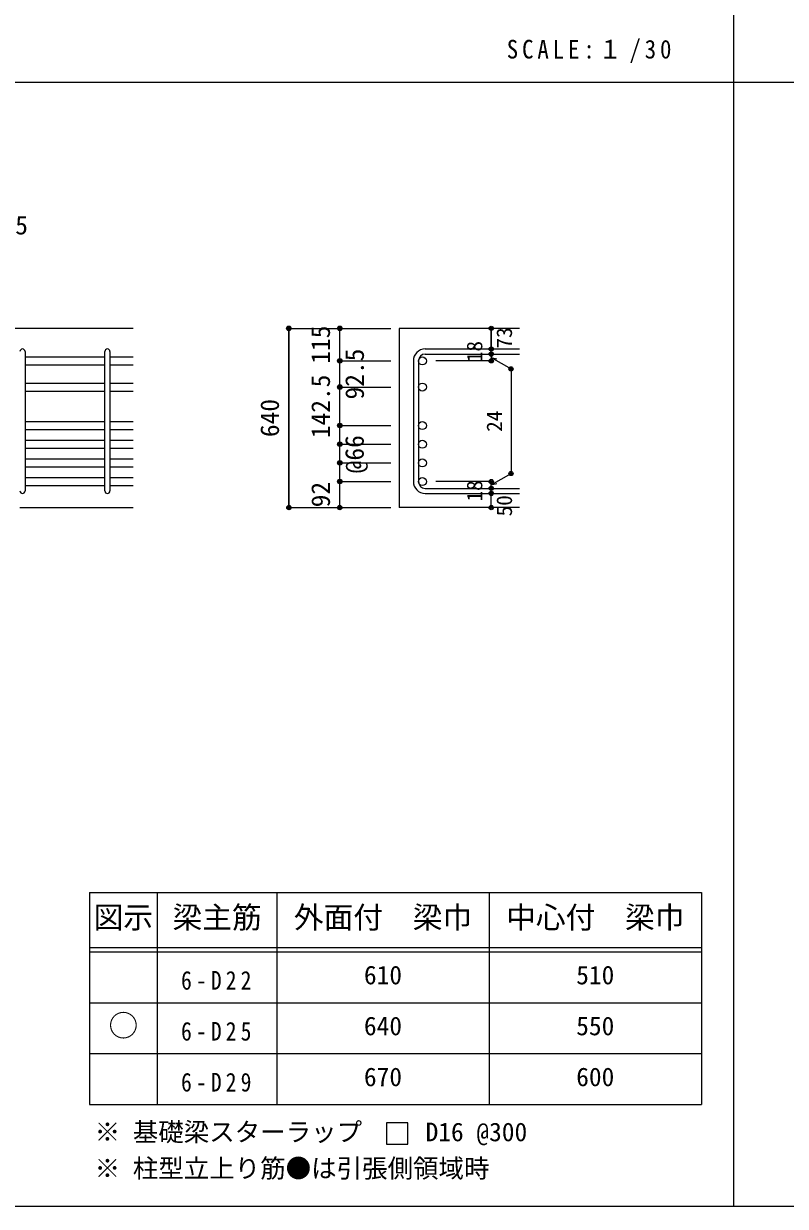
# Model space of a CAD drawing. Units: millimetres at full size, sheet at 1:30, with parts at other scales. Extents: x -5973 to 5954, y -4195 to 4201.
# Drawn here: x -3633 to -942, y -4195 to -15 of the extents above; entities that cross this region are included whole.
import ezdxf
from ezdxf.enums import TextEntityAlignment as Align

# ---------------------------------------------------------------- set-up
doc = ezdxf.new("R2010")
doc.units = ezdxf.units.MM
doc.header["$LTSCALE"] = 30
doc.header["$PDMODE"] = 32
doc.header["$PDSIZE"] = 15
for name, color, linetype in [('0-1_躯体線', 2, 'Continuous'), ('0-5_基礎梁筋', 7, 'Continuous'), ('0-6_スタラップ筋', 7, 'Continuous'), ('0-D_寸法', 4, 'Continuous'), ('6-7_文字', 7, 'Continuous'), ('6-E_枠', 7, 'Continuous'), ('F-0_枠', 6, 'Continuous')]:
    doc.layers.add(name, color=color, linetype=linetype)
doc.styles.add('ＭＳ ゴシック', font='')
doc.styles.get('ＭＳ ゴシック').set_extended_font_data('MS Gothic')

msp = doc.modelspace()

# ---------------------------------------------------------------- linework, layer by layer
at = {"layer": '0-1_躯体線'}
for p, q in [((-3245.8, -1092.16), (-4945.8, -1092.16)), ((-1880.8, -1092.16), (-2305.8, -1092.16)), ((-2305.8, -1092.16), (-2305.8, -1725.66)), ((-3645.8, -1725.66), (-3245.8, -1725.66)), ((-1880.8, -1725.66), (-2305.8, -1725.66))]:
    msp.add_line(p, q, dxfattribs=at)
at = {"layer": '0-5_基礎梁筋'}
for p, q in [((-3627.8, -1193.09), (-3345.8, -1193.09)), ((-3327.8, -1193.09), (-3245.8, -1193.09)), ((-3627.8, -1221.09), (-3345.8, -1221.09)), ((-3327.8, -1221.09), (-3245.8, -1221.09)), ((-3627.8, -1285.66), (-3345.8, -1285.66)), ((-3327.8, -1285.66), (-3245.8, -1285.66)), ((-3627.8, -1313.66), (-3345.8, -1313.66)), ((-3327.8, -1313.66), (-3245.8, -1313.66)), ((-3627.8, -1421.66), (-3345.8, -1421.66)), ((-3627.8, -1449.66), (-3345.8, -1449.66)), ((-3327.8, -1421.66), (-3245.8, -1421.66)), ((-3327.8, -1449.66), (-3245.8, -1449.66)), ((-3627.8, -1487.66), (-3345.8, -1487.66)), ((-3327.8, -1487.66), (-3245.8, -1487.66)), ((-3627.8, -1515.66), (-3345.8, -1515.66)), ((-3327.8, -1515.66), (-3245.8, -1515.66)), ((-3627.8, -1553.66), (-3345.8, -1553.66)), ((-3627.8, -1581.66), (-3345.8, -1581.66)), ((-3327.8, -1553.66), (-3245.8, -1553.66)), ((-3327.8, -1581.66), (-3245.8, -1581.66)), ((-3627.8, -1619.66), (-3345.8, -1619.66)), ((-3327.8, -1619.66), (-3245.8, -1619.66)), ((-3627.8, -1647.66), (-3345.8, -1647.66)), ((-3327.8, -1647.66), (-3245.8, -1647.66))]:
    msp.add_line(p, q, dxfattribs=at)
at = {"layer": '0-5_基礎梁筋', "color": 3}
for centre in [(-2223.8, -1207.09), (-2223.8, -1299.66), (-2223.8, -1435.66), (-2223.8, -1501.66), (-2223.8, -1567.66), (-2223.8, -1633.66)]:
    msp.add_circle(centre, 14, dxfattribs=at)
at = {"layer": '0-6_スタラップ筋'}
for p, q in [((-2213.8, -1165.09), (-1880.8, -1165.09)), ((-3627.8, -1174.09), (-3627.8, -1666.66)), ((-3345.8, -1666.66), (-3345.8, -1174.09)), ((-3327.8, -1174.09), (-3327.8, -1666.66)), ((-2255.8, -1207.09), (-2255.8, -1633.66)), ((-2237.8, -1207.09), (-2237.8, -1633.66)), ((-2213.8, -1183.09), (-1880.8, -1183.09)), ((-2213.8, -1657.66), (-1880.8, -1657.66)), ((-2213.8, -1675.66), (-1880.8, -1675.66))]:
    msp.add_line(p, q, dxfattribs=at)
for centre, radius, start, end in [((-3636.8, -1174.09), 9, 0, 180), ((-3336.8, -1174.09), 9, 0, 180), ((-2213.8, -1207.09), 42, 90, 180), ((-2213.8, -1207.09), 24, 90, 180), ((-3636.8, -1666.66), 9, 180, 0), ((-3336.8, -1666.66), 9, 180, 0), ((-2213.8, -1633.66), 42, 180, 270), ((-2213.8, -1633.66), 24, 180, 270)]:
    msp.add_arc(centre, radius, start, end, dxfattribs=at)
at = {"layer": '0-D_寸法'}
for p, q in [((-2695.8, -1092.16), (-2515.8, -1092.16)), ((-2695.8, -1092.16), (-2515.8, -1092.16)), ((-2695.8, -1725.66), (-2695.8, -1092.16)), ((-2695.8, -1092.16), (-2695.8, -1725.66)), ((-2515.8, -1092.16), (-2335.8, -1092.16)), ((-2515.8, -1092.16), (-2335.8, -1092.16)), ((-1980.8, -1165.09), (-1980.8, -1092.16)), ((-1980.8, -1092.16), (-1980.8, -1165.09)), ((-1980.8, -1183.09), (-1980.8, -1165.09)), ((-2515.8, -1207.09), (-2335.8, -1207.09)), ((-2515.8, -1207.09), (-2335.8, -1207.09)), ((-1980.8, -1207.09), (-2176.89, -1207.09)), ((-1980.8, -1183.09), (-1980.8, -1207.09)), ((-1980.8, -1195.09), (-1910.74, -1235.54)), ((-1980.8, -1195.09), (-1961.48, -1200.27)), ((-1910.74, -1235.54), (-1910.74, -1605.21)), ((-2515.8, -1299.66), (-2335.8, -1299.66)), ((-2515.8, -1299.66), (-2335.8, -1299.66)), ((-2515.8, -1435.66), (-2335.8, -1435.66)), ((-2515.8, -1435.66), (-2335.8, -1435.66)), ((-2515.8, -1633.66), (-2515.8, -1435.66)), ((-2515.8, -1501.66), (-2335.8, -1501.66)), ((-2515.8, -1567.66), (-2335.8, -1567.66)), ((-1980.8, -1645.66), (-1910.74, -1605.21)), ((-2515.8, -1725.66), (-2515.8, -1633.66)), ((-2515.8, -1633.66), (-2335.8, -1633.66)), ((-1980.8, -1633.66), (-2176.89, -1633.66)), ((-1980.8, -1657.66), (-1980.8, -1633.66)), ((-1980.8, -1645.66), (-1961.48, -1640.49))]:
    msp.add_line(p, q, dxfattribs=at)
for points in [[(-2515.8, -1435.66), (-2515.8, -1299.66), (-2515.8, -1207.09), (-2515.8, -1092.16)], [(-1980.8, -1725.66), (-1980.8, -1675.66), (-1980.8, -1657.66)], [(-2695.8, -1725.66), (-2515.8, -1725.66), (-2335.8, -1725.66)]]:
    msp.add_lwpolyline(points, dxfattribs=at)
for centre, radius in [((-2695.8, -1092.16), 8), ((-2695.8, -1092.16), 7.2), ((-2695.8, -1092.16), 6.4), ((-2695.8, -1092.16), 5.6), ((-2515.8, -1092.16), 8), ((-2515.8, -1092.16), 7.2), ((-2515.8, -1092.16), 6.4), ((-2515.8, -1092.16), 5.6), ((-2695.8, -1092.16), 4.8), ((-2695.8, -1092.16), 4), ((-2695.8, -1092.16), 3.2), ((-2695.8, -1092.16), 2.4), ((-2695.8, -1092.16), 1.6), ((-2695.8, -1092.16), 0.8), ((-2515.8, -1092.16), 4.8), ((-2515.8, -1092.16), 4), ((-2515.8, -1092.16), 3.2), ((-2515.8, -1092.16), 2.4), ((-2515.8, -1092.16), 1.6), ((-2515.8, -1092.16), 0.8), ((-1980.8, -1092.16), 4), ((-1980.8, -1092.16), 3.6), ((-1980.8, -1092.16), 3.2), ((-1980.8, -1092.16), 2.8), ((-1980.8, -1092.16), 2.4), ((-1980.8, -1092.16), 2), ((-1980.8, -1092.16), 1.6), ((-1980.8, -1092.16), 1.2), ((-1980.8, -1092.16), 0.8), ((-1980.8, -1092.16), 0.4), ((-1980.8, -1165.09), 4), ((-1980.8, -1165.09), 3.6), ((-1980.8, -1165.09), 3.2), ((-1980.8, -1165.09), 2.8), ((-1980.8, -1165.09), 2.4), ((-1980.8, -1165.09), 2), ((-1980.8, -1165.09), 1.6), ((-1980.8, -1165.09), 1.2), ((-1980.8, -1165.09), 0.8), ((-1980.8, -1165.09), 0.4), ((-2515.8, -1207.09), 8), ((-2515.8, -1207.09), 7.2), ((-2515.8, -1207.09), 6.4), ((-2515.8, -1207.09), 5.6), ((-2515.8, -1207.09), 4.8), ((-2515.8, -1207.09), 4), ((-2515.8, -1207.09), 3.2), ((-2515.8, -1207.09), 2.4), ((-2515.8, -1207.09), 1.6), ((-2515.8, -1207.09), 0.8), ((-1980.8, -1183.09), 4), ((-1980.8, -1207.09), 4), ((-1980.8, -1183.09), 3.6), ((-1980.8, -1207.09), 3.6), ((-1980.8, -1183.09), 3.2), ((-1980.8, -1207.09), 3.2), ((-1980.8, -1183.09), 2.8), ((-1980.8, -1207.09), 2.8), ((-1980.8, -1183.09), 2.4), ((-1980.8, -1207.09), 2.4), ((-1980.8, -1183.09), 2), ((-1980.8, -1207.09), 2), ((-1980.8, -1183.09), 1.6), ((-1980.8, -1207.09), 1.6), ((-1980.8, -1183.09), 1.2), ((-1980.8, -1207.09), 1.2), ((-1980.8, -1183.09), 0.8), ((-1980.8, -1207.09), 0.8), ((-1980.8, -1183.09), 0.4), ((-1980.8, -1207.09), 0.4), ((-1910.74, -1235.54), 4), ((-1910.74, -1235.54), 3.6), ((-1910.74, -1235.54), 3.2), ((-1910.74, -1235.54), 2.8), ((-1910.74, -1235.54), 2.4), ((-1910.74, -1235.54), 2), ((-1910.74, -1235.54), 1.6), ((-1910.74, -1235.54), 1.2), ((-1910.74, -1235.54), 0.8), ((-1910.74, -1235.54), 0.4), ((-2515.8, -1299.66), 8), ((-2515.8, -1299.66), 7.2), ((-2515.8, -1299.66), 6.4), ((-2515.8, -1299.66), 5.6), ((-2515.8, -1299.66), 4.8), ((-2515.8, -1299.66), 4), ((-2515.8, -1299.66), 3.2), ((-2515.8, -1299.66), 2.4), ((-2515.8, -1299.66), 1.6), ((-2515.8, -1299.66), 0.8), ((-2515.8, -1435.66), 8), ((-2515.8, -1435.66), 7.2), ((-2515.8, -1435.66), 6.4), ((-2515.8, -1435.66), 5.6), ((-2515.8, -1435.66), 4.8), ((-2515.8, -1435.66), 4), ((-2515.8, -1435.66), 3.2), ((-2515.8, -1435.66), 2.4), ((-2515.8, -1435.66), 1.6), ((-2515.8, -1435.66), 0.8), ((-2515.8, -1501.66), 8), ((-2515.8, -1501.66), 7.2), ((-2515.8, -1501.66), 6.4), ((-2515.8, -1501.66), 5.6), ((-2515.8, -1501.66), 4.8), ((-2515.8, -1501.66), 4), ((-2515.8, -1501.66), 3.2), ((-2515.8, -1501.66), 2.4), ((-2515.8, -1501.66), 1.6), ((-2515.8, -1501.66), 0.8), ((-2515.8, -1567.66), 8), ((-2515.8, -1567.66), 7.2), ((-2515.8, -1567.66), 6.4), ((-2515.8, -1567.66), 5.6), ((-2515.8, -1567.66), 4.8), ((-2515.8, -1567.66), 4), ((-2515.8, -1567.66), 3.2), ((-2515.8, -1567.66), 2.4), ((-2515.8, -1567.66), 1.6), ((-2515.8, -1567.66), 0.8), ((-2515.8, -1633.66), 8), ((-2515.8, -1633.66), 7.2), ((-2515.8, -1633.66), 6.4), ((-2515.8, -1633.66), 5.6), ((-2515.8, -1633.66), 4.8), ((-2515.8, -1633.66), 4), ((-1980.8, -1633.66), 4), ((-1980.8, -1633.66), 3.6), ((-1910.74, -1605.21), 4), ((-1910.74, -1605.21), 3.6), ((-1910.74, -1605.21), 3.2), ((-1910.74, -1605.21), 2.8), ((-1910.74, -1605.21), 2.4), ((-1910.74, -1605.21), 2), ((-1910.74, -1605.21), 1.6), ((-1910.74, -1605.21), 1.2), ((-1910.74, -1605.21), 0.8), ((-1910.74, -1605.21), 0.4), ((-2515.8, -1633.66), 3.2), ((-2515.8, -1633.66), 2.4), ((-2515.8, -1633.66), 1.6), ((-2515.8, -1633.66), 0.8), ((-1980.8, -1657.66), 4), ((-1980.8, -1675.66), 4), ((-1980.8, -1657.66), 3.6), ((-1980.8, -1633.66), 3.2), ((-1980.8, -1657.66), 3.2), ((-1980.8, -1633.66), 2.8), ((-1980.8, -1657.66), 2.8), ((-1980.8, -1633.66), 2.4), ((-1980.8, -1657.66), 2.4), ((-1980.8, -1633.66), 2), ((-1980.8, -1657.66), 2), ((-1980.8, -1633.66), 1.6), ((-1980.8, -1657.66), 1.6), ((-1980.8, -1633.66), 1.2), ((-1980.8, -1657.66), 1.2), ((-1980.8, -1633.66), 0.8), ((-1980.8, -1657.66), 0.8), ((-1980.8, -1633.66), 0.4), ((-1980.8, -1657.66), 0.4), ((-1980.8, -1675.66), 3.6), ((-1980.8, -1675.66), 3.2), ((-1980.8, -1675.66), 2.8), ((-1980.8, -1675.66), 2.4), ((-1980.8, -1675.66), 2), ((-1980.8, -1675.66), 1.6), ((-1980.8, -1675.66), 1.2), ((-1980.8, -1675.66), 0.8), ((-1980.8, -1675.66), 0.4), ((-2695.8, -1725.66), 7.2), ((-2695.8, -1725.66), 6.4), ((-2695.8, -1725.66), 5.6), ((-2695.8, -1725.66), 4.8), ((-2695.8, -1725.66), 4), ((-2695.8, -1725.66), 3.2), ((-2695.8, -1725.66), 2.4), ((-2695.8, -1725.66), 1.6), ((-2695.8, -1725.66), 0.8), ((-2515.8, -1725.66), 7.2), ((-2515.8, -1725.66), 6.4), ((-2515.8, -1725.66), 5.6), ((-2515.8, -1725.66), 4.8), ((-2515.8, -1725.66), 4), ((-2515.8, -1725.66), 3.2), ((-2515.8, -1725.66), 2.4), ((-2515.8, -1725.66), 1.6), ((-2515.8, -1725.66), 0.8), ((-1980.8, -1725.66), 4), ((-1980.8, -1725.66), 3.6), ((-1980.8, -1725.66), 3.2), ((-1980.8, -1725.66), 2.8), ((-1980.8, -1725.66), 2.4), ((-1980.8, -1725.66), 2), ((-1980.8, -1725.66), 1.6), ((-1980.8, -1725.66), 1.2), ((-1980.8, -1725.66), 0.8), ((-1980.8, -1725.66), 0.4)]:
    msp.add_circle(centre, radius, dxfattribs=at)
at = {"layer": '0-D_寸法', "color": 7}
for p in [(-2695.8, -1092.16), (-2695.8, -1092.16), (-2515.8, -1092.16), (-1980.8, -1092.16), (-1980.8, -1165.09), (-2515.8, -1207.09), (-1980.8, -1183.09), (-1980.8, -1207.09), (-1910.74, -1235.54), (-2515.8, -1299.66), (-2515.8, -1435.66), (-2515.8, -1501.66), (-2515.8, -1501.66), (-2515.8, -1567.66), (-2515.8, -1567.66), (-2515.8, -1633.66), (-2515.8, -1633.66), (-1980.8, -1633.66), (-1980.8, -1633.66), (-1910.74, -1605.21), (-1980.8, -1657.66), (-1980.8, -1675.66), (-2695.8, -1725.66), (-2695.8, -1725.66), (-2515.8, -1725.66), (-1980.8, -1725.66)]:
    msp.add_point(p, dxfattribs=at)
at = {"layer": '6-7_文字'}
msp.add_lwpolyline([(-2350.67, -3975.12), (-2275.67, -3975.12), (-2275.67, -3900.12), (-2350.67, -3900.12)], close=True, dxfattribs=at)
at = {"layer": '6-E_枠', "color": 3}
for p, q in [((-3400.52, -3085.43), (-3400.52, -3835.43)), ((-3400.52, -3085.43), (-1238, -3085.43)), ((-1238, -3085.43), (-1238, -3835.43)), ((-3400.52, -3835.43), (-1238, -3835.43))]:
    msp.add_line(p, q, dxfattribs=at)
at = {"layer": '6-E_枠'}
for p, q in [((-3160.52, -3085.43), (-3160.52, -3835.43)), ((-2738, -3085.43), (-2738, -3835.43)), ((-1988, -3085.43), (-1988, -3835.43)), ((-3400.52, -3280.43), (-1238, -3280.43)), ((-3400.52, -3295.43), (-1238, -3295.43)), ((-3400.52, -3475.43), (-1238, -3475.43)), ((-3400.52, -3655.43), (-1238, -3655.43))]:
    msp.add_line(p, q, dxfattribs=at)
at = {"layer": 'F-0_枠', "color": 2}
for p, q in [((-1124.64, 4201.15), (-1124.64, -4195.24)), ((-5972.88, -222.05), (3723.6, -222.05))]:
    msp.add_line(p, q, dxfattribs=at)
at = {"layer": 'F-0_枠'}
msp.add_line((5954.1, -4195.24), (-5972.88, -4195.24), dxfattribs=at)

# ---------------------------------------------------------------- texts
at = {"layer": '0-D_寸法', "style": 'ＭＳ ゴシック'}
msp.add_text('167.5', height=65.98, dxfattribs=at).set_placement((-3842.05, -780.12), align=Align.BOTTOM_LEFT)
for s, height, p in [('115', 65.98, (-2530.8, -1217.13)), ('73', 54.99, (-1890.8, -1163.36)), ('92.5', 65.98, (-2410.8, -1343.38)), ('18', 54.99, (-1995.8, -1211.59)), ('142.5', 65.98, (-2530.8, -1480.16)), ('640', 65.98, (-2710.8, -1476.41)), ('24', 54.99, (-1925.74, -1457.88)), ('@66', 65.98, (-2411.26, -1604.42)), ('92', 65.98, (-2530.8, -1724.66)), ('18', 54.99, (-1995.8, -1704.16)), ('50', 54.99, (-1890.8, -1756.66))]:
    msp.add_text(s, height=height, rotation=90, dxfattribs=at).set_placement(p, align=Align.BOTTOM_LEFT)
at = {"layer": '6-7_文字', "color": 2, "style": 'ＭＳ ゴシック'}
for s, p in [('図示', (-3385.52, -3235.43)), ('梁主筋', (-3106.76, -3235.43)), ('外面付\u3000梁巾', (-2678, -3235.43)), ('中心付\u3000梁巾', (-1928, -3235.43)), ('○', (-3333.02, -3617.93))]:
    msp.add_text(s, height=76.98, dxfattribs=at).set_placement(p, align=Align.BOTTOM_LEFT)
at = {"layer": '6-7_文字', "style": 'ＭＳ ゴシック'}
for s, p in [('610', (-2430.5, -3430.43)), ('510', (-1680.5, -3430.43)), ('640', (-2430.5, -3610.43)), ('550', (-1680.5, -3610.43)), ('670', (-2430.5, -3790.43)), ('600', (-1680.5, -3790.43)), ('※ 基礎梁スターラップ     D16 @300', (-3381.96, -3985.01)), ('※ 柱型立上り筋●は引張側領域時', (-3381.96, -4113.51))]:
    msp.add_text(s, height=65.98, dxfattribs=at).set_placement(p, align=Align.BOTTOM_LEFT)
at = {"layer": '6-7_文字', "color": 2, "insert": (-1925.98, -154.55), "char_height": 65.98, "attachment_point": 7, "style": 'ＭＳ ゴシック'}
msp.add_mtext('\\T1.34;\\W0.9;SCALE:１/30', dxfattribs=at)
at = {"layer": '6-7_文字', "char_height": 65.98, "attachment_point": 7, "style": 'ＭＳ ゴシック'}
for s, insert in [('\\T1.38;\\W0.85;6-D22', (-3076.76, -3430.43)), ('\\T1.38;\\W0.85;6-D25', (-3076.76, -3610.43)), ('\\T1.38;\\W0.85;6-D29', (-3076.76, -3790.43))]:
    msp.add_mtext(s, dxfattribs=dict(at, insert=insert))

doc.saveas('drawing.dxf')
